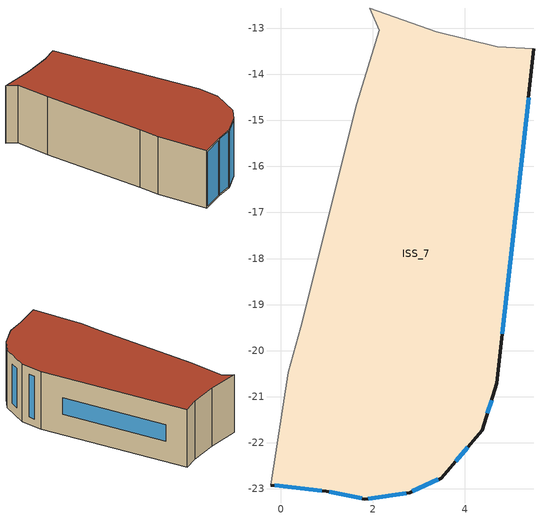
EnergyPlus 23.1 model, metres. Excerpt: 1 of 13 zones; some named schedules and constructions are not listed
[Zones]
ISS_7
 floor outside (90.1-2019 Nonresidential CZ 0 Exterior Floor (Mass)): -0.22,-22.92 0.16,-20.47 0.44,-19.49 1.65,-14.64 2.13,-13.04 1.93,-12.56 3.38,-13.07 4.71,-13.4 5.5,-13.44 4.7,-20.71 4.37,-21.73 3.48,-22.77 2.8,-23.09 1.83,-23.22 0.98,-23.06 z9
 wall outside (90.1-2019 Nonresidential CZ 0 Exterior Wall (Mass)): -0.22,-22.92 0.98,-23.06 1.83,-23.22 2.8,-23.09 3.48,-22.77 4.37,-21.73 4.7,-20.71 5.5,-13.44 z9:12
 wall to ISS_0 (Interior Partition (Mass)_FLIPPED): 5.5,-13.44 4.71,-13.4 3.38,-13.07 1.93,-12.56 2.13,-13.04 1.65,-14.64 0.44,-19.49 z9:12
 wall to ISS_11 (Interior Partition (Mass)): 0.44,-19.49 0.16,-20.47 -0.22,-22.92 z9:12
 window (90.1-2019 Nonresidential CZ 0 Glazing (Operable)): -0.13,-22.93 0.89,-23.05 z9.09:11.91; 1.05,-23.07 1.76,-23.21 z9.07:11.93; 1.9,-23.21 2.72,-23.1 z9.08:11.92; 2.85,-23.06 3.43,-22.8 z9.06:11.94; 3.8,-22.41 4.06,-22.1 z9.48:11.52; 4.49,-21.36 4.58,-21.08 z9.39:11.61; 4.81,-19.64 5.38,-14.51 z10.07:10.93
 roof outside (90.1-2019 Nonresidential CZ 0 Exterior Roof (Mass)): -0.22,-22.92 0.98,-23.06 1.83,-23.22 2.8,-23.09 3.48,-22.77 4.37,-21.73 4.7,-20.71 5.5,-13.44 4.71,-13.4 3.38,-13.07 1.93,-12.56 2.13,-13.04 1.65,-14.64 0.44,-19.49 0.16,-20.47 z12
[Schedule:Year]
NatVentAvail_ISS_9: Fraction, NatVentAvail_ISS_9_0, 1, 1, 1, 7, NatVentAvail_ISS_9_1, 1, 8, 1, 14, NatVentAvail_ISS_9_2, 1, 15, 1, 21, NatVentAvail_ISS_9_3, 1, 22, 1, 28, NatVentAvail_ISS_9_4, 1, 29, 2, 4, NatVentAvail_ISS_9_5, 2, 5, 2, 11, NatVentAvail_ISS_9_6, 2, 12, 2, 18, NatVentAvail_ISS_9_7, 2, 19, 2, 25, NatVentAvail_ISS_9_8, 2, 26, 3, 4, NatVentAvail_ISS_9_9, 3, 5, 3, 11, NatVentAvail_ISS_9_10, 3, 12, 3, 18, NatVentAvail_ISS_9_11, 3, 19, 3, 25, NatVentAvail_ISS_9_12, 3, 26, 4, 1, NatVentAvail_ISS_9_13, 4, 2, 4, 8, NatVentAvail_ISS_9_14, 4, 9, 4, 15, NatVentAvail_ISS_9_15, 4, 16, 4, 22, NatVentAvail_ISS_9_16, 4, 23, 4, 29, NatVentAvail_ISS_9_17, 4, 30, 5, 6, NatVentAvail_ISS_9_18, 5, 7, 5, 13, NatVentAvail_ISS_9_19, 5, 14, 5, 20, NatVentAvail_ISS_9_20, 5, 21, 5, 27, NatVentAvail_ISS_9_21, 5, 28, 6, 3, NatVentAvail_ISS_9_22, 6, 4, 6, 10, NatVentAvail_ISS_9_23, 6, 11, 6, 17, NatVentAvail_ISS_9_24, 6, 18, 6, 24, NatVentAvail_ISS_9_25, 6, 25, 7, 1, NatVentAvail_ISS_9_26, 7, 2, 7, 8, NatVentAvail_ISS_9_27, 7, 9, 7, 15, NatVentAvail_ISS_9_28, 7, 16, 7, 22, NatVentAvail_ISS_9_29, 7, 23, 7, 29, NatVentAvail_ISS_9_30, 7, 30, 8, 5, NatVentAvail_ISS_9_31, 8, 6, 8, 12, NatVentAvail_ISS_9_32, 8, 13, 8, 19, NatVentAvail_ISS_9_33, 8, 20, 8, 26, NatVentAvail_ISS_9_34, 8, 27, 9, 2, NatVentAvail_ISS_9_35, 9, 3, 9, 9, NatVentAvail_ISS_9_36, 9, 10, 9, 16, NatVentAvail_ISS_9_37, 9, 17, 9, 23, NatVentAvail_ISS_9_38, 9, 24, 9, 30, NatVentAvail_ISS_9_39, 10, 1, 10, 7, NatVentAvail_ISS_9_40, 10, 8, 10, 14, NatVentAvail_ISS_9_41, 10, 15, 10, 21, NatVentAvail_ISS_9_42, 10, 22, 10, 28, NatVentAvail_ISS_9_43, 10, 29, 11, 4, NatVentAvail_ISS_9_44, 11, 5, 11, 11, NatVentAvail_ISS_9_45, 11, 12, 11, 18, NatVentAvail_ISS_9_46, 11, 19, 11, 25, NatVentAvail_ISS_9_47, 11, 26, 12, 2, NatVentAvail_ISS_9_48, 12, 3, 12, 9, NatVentAvail_ISS_9_49, 12, 10, 12, 16, NatVentAvail_ISS_9_50, 12, 17, 12, 23, NatVentAvail_ISS_9_51, 12, 24, 12, 30, NatVentAvail_ISS_9_52, 12, 31, 12, 31
CoolAvail_ISS_10: Fraction, CoolAvail_ISS_10_0, 1, 1, 1, 7, CoolAvail_ISS_10_1, 1, 8, 1, 14, CoolAvail_ISS_10_2, 1, 15, 1, 21, CoolAvail_ISS_10_3, 1, 22, 1, 28, CoolAvail_ISS_10_4, 1, 29, 2, 4, CoolAvail_ISS_10_5, 2, 5, 2, 11, CoolAvail_ISS_10_6, 2, 12, 2, 18, CoolAvail_ISS_10_7, 2, 19, 2, 25, CoolAvail_ISS_10_8, 2, 26, 3, 4, CoolAvail_ISS_10_9, 3, 5, 3, 11, CoolAvail_ISS_10_10, 3, 12, 3, 18, CoolAvail_ISS_10_11, 3, 19, 3, 25, CoolAvail_ISS_10_12, 3, 26, 4, 1, CoolAvail_ISS_10_13, 4, 2, 4, 8, CoolAvail_ISS_10_14, 4, 9, 4, 15, CoolAvail_ISS_10_15, 4, 16, 4, 22, CoolAvail_ISS_10_16, 4, 23, 4, 29, CoolAvail_ISS_10_17, 4, 30, 5, 6, CoolAvail_ISS_10_18, 5, 7, 5, 13, CoolAvail_ISS_10_19, 5, 14, 5, 20, CoolAvail_ISS_10_20, 5, 21, 5, 27, CoolAvail_ISS_10_21, 5, 28, 6, 3, CoolAvail_ISS_10_22, 6, 4, 6, 10, CoolAvail_ISS_10_23, 6, 11, 6, 17, CoolAvail_ISS_10_24, 6, 18, 6, 24, CoolAvail_ISS_10_25, 6, 25, 7, 1, CoolAvail_ISS_10_26, 7, 2, 7, 8, CoolAvail_ISS_10_27, 7, 9, 7, 15, CoolAvail_ISS_10_28, 7, 16, 7, 22, CoolAvail_ISS_10_29, 7, 23, 7, 29, CoolAvail_ISS_10_30, 7, 30, 8, 5, CoolAvail_ISS_10_31, 8, 6, 8, 12, CoolAvail_ISS_10_32, 8, 13, 8, 19, CoolAvail_ISS_10_33, 8, 20, 8, 26, CoolAvail_ISS_10_34, 8, 27, 9, 2, CoolAvail_ISS_10_35, 9, 3, 9, 9, CoolAvail_ISS_10_36, 9, 10, 9, 16, CoolAvail_ISS_10_37, 9, 17, 9, 23, CoolAvail_ISS_10_38, 9, 24, 9, 30, CoolAvail_ISS_10_39, 10, 1, 10, 7, CoolAvail_ISS_10_40, 10, 8, 10, 14, CoolAvail_ISS_10_41, 10, 15, 10, 21, CoolAvail_ISS_10_42, 10, 22, 10, 28, CoolAvail_ISS_10_43, 10, 29, 11, 4, CoolAvail_ISS_10_44, 11, 5, 11, 11, CoolAvail_ISS_10_45, 11, 12, 11, 18, CoolAvail_ISS_10_46, 11, 19, 11, 25, CoolAvail_ISS_10_47, 11, 26, 12, 2, CoolAvail_ISS_10_48, 12, 3, 12, 9, CoolAvail_ISS_10_49, 12, 10, 12, 16, CoolAvail_ISS_10_50, 12, 17, 12, 23, CoolAvail_ISS_10_51, 12, 24, 12, 30, CoolAvail_ISS_10_52, 12, 31, 12, 31
NatVentAvail_ISS_10: Fraction, NatVentAvail_ISS_10_0, 1, 1, 1, 7, NatVentAvail_ISS_10_1, 1, 8, 1, 14, NatVentAvail_ISS_10_2, 1, 15, 1, 21, NatVentAvail_ISS_10_3, 1, 22, 1, 28, NatVentAvail_ISS_10_4, 1, 29, 2, 4, NatVentAvail_ISS_10_5, 2, 5, 2, 11, NatVentAvail_ISS_10_6, 2, 12, 2, 18, NatVentAvail_ISS_10_7, 2, 19, 2, 25, NatVentAvail_ISS_10_8, 2, 26, 3, 4, NatVentAvail_ISS_10_9, 3, 5, 3, 11, NatVentAvail_ISS_10_10, 3, 12, 3, 18, NatVentAvail_ISS_10_11, 3, 19, 3, 25, NatVentAvail_ISS_10_12, 3, 26, 4, 1, NatVentAvail_ISS_10_13, 4, 2, 4, 8, NatVentAvail_ISS_10_14, 4, 9, 4, 15, NatVentAvail_ISS_10_15, 4, 16, 4, 22, NatVentAvail_ISS_10_16, 4, 23, 4, 29, NatVentAvail_ISS_10_17, 4, 30, 5, 6, NatVentAvail_ISS_10_18, 5, 7, 5, 13, NatVentAvail_ISS_10_19, 5, 14, 5, 20, NatVentAvail_ISS_10_20, 5, 21, 5, 27, NatVentAvail_ISS_10_21, 5, 28, 6, 3, NatVentAvail_ISS_10_22, 6, 4, 6, 10, NatVentAvail_ISS_10_23, 6, 11, 6, 17, NatVentAvail_ISS_10_24, 6, 18, 6, 24, NatVentAvail_ISS_10_25, 6, 25, 7, 1, NatVentAvail_ISS_10_26, 7, 2, 7, 8, NatVentAvail_ISS_10_27, 7, 9, 7, 15, NatVentAvail_ISS_10_28, 7, 16, 7, 22, NatVentAvail_ISS_10_29, 7, 23, 7, 29, NatVentAvail_ISS_10_30, 7, 30, 8, 5, NatVentAvail_ISS_10_31, 8, 6, 8, 12, NatVentAvail_ISS_10_32, 8, 13, 8, 19, NatVentAvail_ISS_10_33, 8, 20, 8, 26, NatVentAvail_ISS_10_34, 8, 27, 9, 2, NatVentAvail_ISS_10_35, 9, 3, 9, 9, NatVentAvail_ISS_10_36, 9, 10, 9, 16, NatVentAvail_ISS_10_37, 9, 17, 9, 23, NatVentAvail_ISS_10_38, 9, 24, 9, 30, NatVentAvail_ISS_10_39, 10, 1, 10, 7, NatVentAvail_ISS_10_40, 10, 8, 10, 14, NatVentAvail_ISS_10_41, 10, 15, 10, 21, NatVentAvail_ISS_10_42, 10, 22, 10, 28, NatVentAvail_ISS_10_43, 10, 29, 11, 4, NatVentAvail_ISS_10_44, 11, 5, 11, 11, NatVentAvail_ISS_10_45, 11, 12, 11, 18, NatVentAvail_ISS_10_46, 11, 19, 11, 25, NatVentAvail_ISS_10_47, 11, 26, 12, 2, NatVentAvail_ISS_10_48, 12, 3, 12, 9, NatVentAvail_ISS_10_49, 12, 10, 12, 16, NatVentAvail_ISS_10_50, 12, 17, 12, 23, NatVentAvail_ISS_10_51, 12, 24, 12, 30, NatVentAvail_ISS_10_52, 12, 31, 12, 31
CoolAvail_ISS_11: Fraction, CoolAvail_ISS_11_0, 1, 1, 1, 7, CoolAvail_ISS_11_1, 1, 8, 1, 14, CoolAvail_ISS_11_2, 1, 15, 1, 21, CoolAvail_ISS_11_3, 1, 22, 1, 28, CoolAvail_ISS_11_4, 1, 29, 2, 4, CoolAvail_ISS_11_5, 2, 5, 2, 11, CoolAvail_ISS_11_6, 2, 12, 2, 18, CoolAvail_ISS_11_7, 2, 19, 2, 25, CoolAvail_ISS_11_8, 2, 26, 3, 4, CoolAvail_ISS_11_9, 3, 5, 3, 11, CoolAvail_ISS_11_10, 3, 12, 3, 18, CoolAvail_ISS_11_11, 3, 19, 3, 25, CoolAvail_ISS_11_12, 3, 26, 4, 1, CoolAvail_ISS_11_13, 4, 2, 4, 8, CoolAvail_ISS_11_14, 4, 9, 4, 15, CoolAvail_ISS_11_15, 4, 16, 4, 22, CoolAvail_ISS_11_16, 4, 23, 4, 29, CoolAvail_ISS_11_17, 4, 30, 5, 6, CoolAvail_ISS_11_18, 5, 7, 5, 13, CoolAvail_ISS_11_19, 5, 14, 5, 20, CoolAvail_ISS_11_20, 5, 21, 5, 27, CoolAvail_ISS_11_21, 5, 28, 6, 3, CoolAvail_ISS_11_22, 6, 4, 6, 10, CoolAvail_ISS_11_23, 6, 11, 6, 17, CoolAvail_ISS_11_24, 6, 18, 6, 24, CoolAvail_ISS_11_25, 6, 25, 7, 1, CoolAvail_ISS_11_26, 7, 2, 7, 8, CoolAvail_ISS_11_27, 7, 9, 7, 15, CoolAvail_ISS_11_28, 7, 16, 7, 22, CoolAvail_ISS_11_29, 7, 23, 7, 29, CoolAvail_ISS_11_30, 7, 30, 8, 5, CoolAvail_ISS_11_31, 8, 6, 8, 12, CoolAvail_ISS_11_32, 8, 13, 8, 19, CoolAvail_ISS_11_33, 8, 20, 8, 26, CoolAvail_ISS_11_34, 8, 27, 9, 2, CoolAvail_ISS_11_35, 9, 3, 9, 9, CoolAvail_ISS_11_36, 9, 10, 9, 16, CoolAvail_ISS_11_37, 9, 17, 9, 23, CoolAvail_ISS_11_38, 9, 24, 9, 30, CoolAvail_ISS_11_39, 10, 1, 10, 7, CoolAvail_ISS_11_40, 10, 8, 10, 14, CoolAvail_ISS_11_41, 10, 15, 10, 21, CoolAvail_ISS_11_42, 10, 22, 10, 28, CoolAvail_ISS_11_43, 10, 29, 11, 4, CoolAvail_ISS_11_44, 11, 5, 11, 11, CoolAvail_ISS_11_45, 11, 12, 11, 18, CoolAvail_ISS_11_46, 11, 19, 11, 25, CoolAvail_ISS_11_47, 11, 26, 12, 2, CoolAvail_ISS_11_48, 12, 3, 12, 9, CoolAvail_ISS_11_49, 12, 10, 12, 16, CoolAvail_ISS_11_50, 12, 17, 12, 23, CoolAvail_ISS_11_51, 12, 24, 12, 30, CoolAvail_ISS_11_52, 12, 31, 12, 31
NatVentAvail_ISS_11: Fraction, NatVentAvail_ISS_11_0, 1, 1, 1, 7, NatVentAvail_ISS_11_1, 1, 8, 1, 14, NatVentAvail_ISS_11_2, 1, 15, 1, 21, NatVentAvail_ISS_11_3, 1, 22, 1, 28, NatVentAvail_ISS_11_4, 1, 29, 2, 4, NatVentAvail_ISS_11_5, 2, 5, 2, 11, NatVentAvail_ISS_11_6, 2, 12, 2, 18, NatVentAvail_ISS_11_7, 2, 19, 2, 25, NatVentAvail_ISS_11_8, 2, 26, 3, 4, NatVentAvail_ISS_11_9, 3, 5, 3, 11, NatVentAvail_ISS_11_10, 3, 12, 3, 18, NatVentAvail_ISS_11_11, 3, 19, 3, 25, NatVentAvail_ISS_11_12, 3, 26, 4, 1, NatVentAvail_ISS_11_13, 4, 2, 4, 8, NatVentAvail_ISS_11_14, 4, 9, 4, 15, NatVentAvail_ISS_11_15, 4, 16, 4, 22, NatVentAvail_ISS_11_16, 4, 23, 4, 29, NatVentAvail_ISS_11_17, 4, 30, 5, 6, NatVentAvail_ISS_11_18, 5, 7, 5, 13, NatVentAvail_ISS_11_19, 5, 14, 5, 20, NatVentAvail_ISS_11_20, 5, 21, 5, 27, NatVentAvail_ISS_11_21, 5, 28, 6, 3, NatVentAvail_ISS_11_22, 6, 4, 6, 10, NatVentAvail_ISS_11_23, 6, 11, 6, 17, NatVentAvail_ISS_11_24, 6, 18, 6, 24, NatVentAvail_ISS_11_25, 6, 25, 7, 1, NatVentAvail_ISS_11_26, 7, 2, 7, 8, NatVentAvail_ISS_11_27, 7, 9, 7, 15, NatVentAvail_ISS_11_28, 7, 16, 7, 22, NatVentAvail_ISS_11_29, 7, 23, 7, 29, NatVentAvail_ISS_11_30, 7, 30, 8, 5, NatVentAvail_ISS_11_31, 8, 6, 8, 12, NatVentAvail_ISS_11_32, 8, 13, 8, 19, NatVentAvail_ISS_11_33, 8, 20, 8, 26, NatVentAvail_ISS_11_34, 8, 27, 9, 2, NatVentAvail_ISS_11_35, 9, 3, 9, 9, NatVentAvail_ISS_11_36, 9, 10, 9, 16, NatVentAvail_ISS_11_37, 9, 17, 9, 23, NatVentAvail_ISS_11_38, 9, 24, 9, 30, NatVentAvail_ISS_11_39, 10, 1, 10, 7, NatVentAvail_ISS_11_40, 10, 8, 10, 14, NatVentAvail_ISS_11_41, 10, 15, 10, 21, NatVentAvail_ISS_11_42, 10, 22, 10, 28, NatVentAvail_ISS_11_43, 10, 29, 11, 4, NatVentAvail_ISS_11_44, 11, 5, 11, 11, NatVentAvail_ISS_11_45, 11, 12, 11, 18, NatVentAvail_ISS_11_46, 11, 19, 11, 25, NatVentAvail_ISS_11_47, 11, 26, 12, 2, NatVentAvail_ISS_11_48, 12, 3, 12, 9, NatVentAvail_ISS_11_49, 12, 10, 12, 16, NatVentAvail_ISS_11_50, 12, 17, 12, 23, NatVentAvail_ISS_11_51, 12, 24, 12, 30, NatVentAvail_ISS_11_52, 12, 31, 12, 31
CoolAvail_ISS_12: Fraction, CoolAvail_ISS_12_0, 1, 1, 1, 7, CoolAvail_ISS_12_1, 1, 8, 1, 14, CoolAvail_ISS_12_2, 1, 15, 1, 21, CoolAvail_ISS_12_3, 1, 22, 1, 28, CoolAvail_ISS_12_4, 1, 29, 2, 4, CoolAvail_ISS_12_5, 2, 5, 2, 11, CoolAvail_ISS_12_6, 2, 12, 2, 18, CoolAvail_ISS_12_7, 2, 19, 2, 25, CoolAvail_ISS_12_8, 2, 26, 3, 4, CoolAvail_ISS_12_9, 3, 5, 3, 11, CoolAvail_ISS_12_10, 3, 12, 3, 18, CoolAvail_ISS_12_11, 3, 19, 3, 25, CoolAvail_ISS_12_12, 3, 26, 4, 1, CoolAvail_ISS_12_13, 4, 2, 4, 8, CoolAvail_ISS_12_14, 4, 9, 4, 15, CoolAvail_ISS_12_15, 4, 16, 4, 22, CoolAvail_ISS_12_16, 4, 23, 4, 29, CoolAvail_ISS_12_17, 4, 30, 5, 6, CoolAvail_ISS_12_18, 5, 7, 5, 13, CoolAvail_ISS_12_19, 5, 14, 5, 20, CoolAvail_ISS_12_20, 5, 21, 5, 27, CoolAvail_ISS_12_21, 5, 28, 6, 3, CoolAvail_ISS_12_22, 6, 4, 6, 10, CoolAvail_ISS_12_23, 6, 11, 6, 17, CoolAvail_ISS_12_24, 6, 18, 6, 24, CoolAvail_ISS_12_25, 6, 25, 7, 1, CoolAvail_ISS_12_26, 7, 2, 7, 8, CoolAvail_ISS_12_27, 7, 9, 7, 15, CoolAvail_ISS_12_28, 7, 16, 7, 22, CoolAvail_ISS_12_29, 7, 23, 7, 29, CoolAvail_ISS_12_30, 7, 30, 8, 5, CoolAvail_ISS_12_31, 8, 6, 8, 12, CoolAvail_ISS_12_32, 8, 13, 8, 19, CoolAvail_ISS_12_33, 8, 20, 8, 26, CoolAvail_ISS_12_34, 8, 27, 9, 2, CoolAvail_ISS_12_35, 9, 3, 9, 9, CoolAvail_ISS_12_36, 9, 10, 9, 16, CoolAvail_ISS_12_37, 9, 17, 9, 23, CoolAvail_ISS_12_38, 9, 24, 9, 30, CoolAvail_ISS_12_39, 10, 1, 10, 7, CoolAvail_ISS_12_40, 10, 8, 10, 14, CoolAvail_ISS_12_41, 10, 15, 10, 21, CoolAvail_ISS_12_42, 10, 22, 10, 28, CoolAvail_ISS_12_43, 10, 29, 11, 4, CoolAvail_ISS_12_44, 11, 5, 11, 11, CoolAvail_ISS_12_45, 11, 12, 11, 18, CoolAvail_ISS_12_46, 11, 19, 11, 25, CoolAvail_ISS_12_47, 11, 26, 12, 2, CoolAvail_ISS_12_48, 12, 3, 12, 9, CoolAvail_ISS_12_49, 12, 10, 12, 16, CoolAvail_ISS_12_50, 12, 17, 12, 23, CoolAvail_ISS_12_51, 12, 24, 12, 30, CoolAvail_ISS_12_52, 12, 31, 12, 31
[Schedule:Week:Daily]
lightsOffice_0: 827d8c67-cae4-4eb4-a0be-ff347a9871f8, ca765614-ed15-4034-bb97-f6b3312ec803, ca765614-ed15-4034-bb97-f6b3312ec803, ca765614-ed15-4034-bb97-f6b3312ec803, ca765614-ed15-4034-bb97-f6b3312ec803, ca765614-ed15-4034-bb97-f6b3312ec803, 827d8c67-cae4-4eb4-a0be-ff347a9871f8, 827d8c67-cae4-4eb4-a0be-ff347a9871f8, 827d8c67-cae4-4eb4-a0be-ff347a9871f8, 827d8c67-cae4-4eb4-a0be-ff347a9871f8, 827d8c67-cae4-4eb4-a0be-ff347a9871f8, 827d8c67-cae4-4eb4-a0be-ff347a9871f8
equipOffice_0: 629239cb-4b20-4f3e-a005-5d9f6d54443d, 7a084861-4134-4a9c-aa11-f5520eb3fdb8, 7a084861-4134-4a9c-aa11-f5520eb3fdb8, 7a084861-4134-4a9c-aa11-f5520eb3fdb8, 7a084861-4134-4a9c-aa11-f5520eb3fdb8, 7a084861-4134-4a9c-aa11-f5520eb3fdb8, 629239cb-4b20-4f3e-a005-5d9f6d54443d, 629239cb-4b20-4f3e-a005-5d9f6d54443d, 629239cb-4b20-4f3e-a005-5d9f6d54443d, 629239cb-4b20-4f3e-a005-5d9f6d54443d, 629239cb-4b20-4f3e-a005-5d9f6d54443d, 629239cb-4b20-4f3e-a005-5d9f6d54443d
CoolAvail_ISS_0_0: a417bc9b-de5d-478e-ac5a-152c6a4f7a89, 836c73d3-2576-4144-97e6-c70854d764d6, f21eb7b5-cb40-4ed3-bbb3-f16760163231, 53be7783-fd64-423c-a27b-175849620a87, 22bc9668-a33e-41c7-ae03-98d5d5175df1, 2412ec26-a0f2-4143-834a-9f1852bb9a24, c20c6325-035d-4fcf-ab28-c6ec7fc70f12, a417bc9b-de5d-478e-ac5a-152c6a4f7a89, a417bc9b-de5d-478e-ac5a-152c6a4f7a89, a417bc9b-de5d-478e-ac5a-152c6a4f7a89, a417bc9b-de5d-478e-ac5a-152c6a4f7a89, a417bc9b-de5d-478e-ac5a-152c6a4f7a89
CoolAvail_ISS_0_1: 600e6f81-509e-41a3-bf2a-7f4d4cd3f12d, 9c59bec2-965e-4264-86f9-2795118ffd9a, 27e7b16b-72d9-431f-b453-2e2977553cfc, 50203e56-6c21-4e68-9ed3-ec361ae7fbf5, 3c5e5518-20ab-4da8-b48c-757ccb7e7b16, 3e445df1-7824-4703-812c-c04ceaa15678, 9ed38821-d607-4615-af28-74997d602d41, 600e6f81-509e-41a3-bf2a-7f4d4cd3f12d, 600e6f81-509e-41a3-bf2a-7f4d4cd3f12d, 600e6f81-509e-41a3-bf2a-7f4d4cd3f12d, 600e6f81-509e-41a3-bf2a-7f4d4cd3f12d, 600e6f81-509e-41a3-bf2a-7f4d4cd3f12d
CoolAvail_ISS_0_2: fefa7470-6499-4d9c-b07b-9c7f88e447d1, a7dcafae-2906-446c-9b26-0086116a9b99, 3c5e5518-20ab-4da8-b48c-757ccb7e7b16, 54ed71e1-a682-4fa7-a082-a69a991a5405, 836c73d3-2576-4144-97e6-c70854d764d6, 880b13ef-80d1-48a6-8c94-5c4a55c71318, fa33bd47-d0f2-41b1-b05b-c4f59bf5be52, fefa7470-6499-4d9c-b07b-9c7f88e447d1, fefa7470-6499-4d9c-b07b-9c7f88e447d1, fefa7470-6499-4d9c-b07b-9c7f88e447d1, fefa7470-6499-4d9c-b07b-9c7f88e447d1, fefa7470-6499-4d9c-b07b-9c7f88e447d1
CoolAvail_ISS_0_3: a964d107-99e5-4c3f-80a4-b375b6296ccf, 2bf5643d-2712-495e-b11b-f71902a6beb9, 5cc6bdb1-05a1-42f5-8221-9d794d79924b, 2a3339b3-e2e2-45cf-b4ec-3f7e3fbc4b55, 3115536e-5706-4f12-9700-b6739fd72d3d, a417bc9b-de5d-478e-ac5a-152c6a4f7a89, fb0c9244-f965-4aaa-a2ea-ef8543a84256, a964d107-99e5-4c3f-80a4-b375b6296ccf, a964d107-99e5-4c3f-80a4-b375b6296ccf, a964d107-99e5-4c3f-80a4-b375b6296ccf, a964d107-99e5-4c3f-80a4-b375b6296ccf, a964d107-99e5-4c3f-80a4-b375b6296ccf
CoolAvail_ISS_0_4: 6da0d640-41d6-4d81-b6cd-84a96e27eb92, dc335e7b-e40b-45d7-a3b8-b3f38785f657, 0a8c2671-be92-4c7e-aefa-c823da672600, 25096b80-bc5d-4046-ae34-9a421a7ba3f3, 17924a3c-c327-41d2-8c3e-03fad28696f8, 5b6cb459-1bee-44b7-8ed4-1532ec9fd585, dc335e7b-e40b-45d7-a3b8-b3f38785f657, 6da0d640-41d6-4d81-b6cd-84a96e27eb92, 6da0d640-41d6-4d81-b6cd-84a96e27eb92, 6da0d640-41d6-4d81-b6cd-84a96e27eb92, 6da0d640-41d6-4d81-b6cd-84a96e27eb92, 6da0d640-41d6-4d81-b6cd-84a96e27eb92
CoolAvail_ISS_0_5: 1b2b79ad-1cd5-4e6e-8a93-2c334258d025, 7fac5dca-6247-45cd-8dfd-59ff1113f6d2, 0d3f302e-39b3-46db-91ad-ebb567b88478, 2ed8bb58-8f91-4013-ab6e-6fc83ace663d, 6d769ada-60ce-4cc0-b9dc-2cb87715f69f, 34333be0-0b36-417a-bdaa-6125df437898, 1771ffd5-caa0-4928-820c-20e77cdef4f0, 1b2b79ad-1cd5-4e6e-8a93-2c334258d025, 1b2b79ad-1cd5-4e6e-8a93-2c334258d025, 1b2b79ad-1cd5-4e6e-8a93-2c334258d025, 1b2b79ad-1cd5-4e6e-8a93-2c334258d025, 1b2b79ad-1cd5-4e6e-8a93-2c334258d025
CoolAvail_ISS_0_6: 5786a1c6-38cc-438a-a068-25cba8108d9f, 99714c36-b1d6-4269-a341-3a8989bea4df, b6e89017-2100-4019-9f46-5af95941ae45, ad3a6a62-cc7b-4c7e-a7e5-a267f50f4db2, 9b5191b9-2555-434d-b0ed-037681804869, 77e88983-67f6-4b44-98dd-3054537edaa1, dbd4606c-3431-4140-add9-9da3cfab12af, 5786a1c6-38cc-438a-a068-25cba8108d9f, 5786a1c6-38cc-438a-a068-25cba8108d9f, 5786a1c6-38cc-438a-a068-25cba8108d9f, 5786a1c6-38cc-438a-a068-25cba8108d9f, 5786a1c6-38cc-438a-a068-25cba8108d9f
CoolAvail_ISS_0_7: c21ce18f-258a-42b2-8b25-b9ab2e27f413, b43b7172-e3fb-4373-bdc9-8f749b47d15a, bf85736a-8573-442e-bd85-ff585c752e59, 517003f4-7d9d-40fb-96d9-487fb39c5bf8, d911e7df-975a-4f11-9ff0-e05dcd8c4814, ecacc597-b4bd-4c38-8eed-319bf132f5de, d5c7f0f5-559e-4bac-bf6a-45cfbae4ef2a, c21ce18f-258a-42b2-8b25-b9ab2e27f413, c21ce18f-258a-42b2-8b25-b9ab2e27f413, c21ce18f-258a-42b2-8b25-b9ab2e27f413, c21ce18f-258a-42b2-8b25-b9ab2e27f413, c21ce18f-258a-42b2-8b25-b9ab2e27f413
CoolAvail_ISS_0_8: c855a87a-381b-46c5-9509-19cdc15a7f16, 301e79a2-4036-4552-9288-b8d9b4fa0011, 93b745e8-7b9f-4e30-bf71-441b1fdfacd8, e88b8bb8-62ab-4327-a7bc-c4fc003f64de, bbe2ed1d-55af-43bf-9d37-65de6e4a3dd3, 0d434c85-d0d1-4a07-af58-6785c255dbec, 12531b47-a778-409a-afc3-5f5a1a383e38, c855a87a-381b-46c5-9509-19cdc15a7f16, c855a87a-381b-46c5-9509-19cdc15a7f16, c855a87a-381b-46c5-9509-19cdc15a7f16, c855a87a-381b-46c5-9509-19cdc15a7f16, c855a87a-381b-46c5-9509-19cdc15a7f16
CoolAvail_ISS_0_9: 0e76d949-a282-46ec-b801-109060926de2, b4f32424-d3d6-4af7-a79c-c04e2e11757a, 12531b47-a778-409a-afc3-5f5a1a383e38, e719e640-7e00-489b-8edd-bfe7804a2d2a, b5618662-c7cc-49cd-b34e-3453c7b254f5, 1922962d-f5d9-4df7-88ca-7a33a5eb062f, dd18dc81-d582-4864-a0d4-3ada93574e7f, 0e76d949-a282-46ec-b801-109060926de2, 0e76d949-a282-46ec-b801-109060926de2, 0e76d949-a282-46ec-b801-109060926de2, 0e76d949-a282-46ec-b801-109060926de2, 0e76d949-a282-46ec-b801-109060926de2
CoolAvail_ISS_0_10: f2bd7b92-6a91-4a89-8048-be345e62b38b, 12531b47-a778-409a-afc3-5f5a1a383e38, cb1b75e0-4137-4ada-927f-2a61dd554a3e, 09a565fc-3c68-4068-ac26-319aca6ba4b6, 816801dc-b40d-4246-9c25-0442f06b9d2d, 4eb1512c-ff09-472e-9494-275f9ae03200, 5d9c1a4a-b97f-4733-94bd-e5325f87bb21, f2bd7b92-6a91-4a89-8048-be345e62b38b, f2bd7b92-6a91-4a89-8048-be345e62b38b, f2bd7b92-6a91-4a89-8048-be345e62b38b, f2bd7b92-6a91-4a89-8048-be345e62b38b, f2bd7b92-6a91-4a89-8048-be345e62b38b
CoolAvail_ISS_0_11: 12531b47-a778-409a-afc3-5f5a1a383e38, 2626e346-23d2-4094-83a7-631a79799c78, 0bedf773-e20a-4acd-be5e-dfccc22e870d, 24e94fec-3535-439c-998b-a71de5d75a6d, d685fd45-53cd-4718-a5ea-5b6e2e856276, 3d46383b-c6ac-4ba4-9cc0-c0f1da04c7fa, 770208d9-5b4d-4cf1-9200-3452b372fe61, 12531b47-a778-409a-afc3-5f5a1a383e38, 12531b47-a778-409a-afc3-5f5a1a383e38, 12531b47-a778-409a-afc3-5f5a1a383e38, 12531b47-a778-409a-afc3-5f5a1a383e38, 12531b47-a778-409a-afc3-5f5a1a383e38
CoolAvail_ISS_0_12: 2a49bd9e-9915-47a3-954b-a32c9e47500b, 9e08d60f-c9da-484f-bf9e-7837ddd3a511, 85e938f2-61f0-4092-8ec3-83b8dffe3a66, 8ebf287d-460c-41da-8c03-126490aeafa5, 22e4fa96-4470-425b-901e-3615cbdfe0e1, 40eb410b-8b97-46fa-b254-2115dea6cfaa, 4159b8c2-2a64-4123-9940-32357fc1731d, 2a49bd9e-9915-47a3-954b-a32c9e47500b, 2a49bd9e-9915-47a3-954b-a32c9e47500b, 2a49bd9e-9915-47a3-954b-a32c9e47500b, 2a49bd9e-9915-47a3-954b-a32c9e47500b, 2a49bd9e-9915-47a3-954b-a32c9e47500b
CoolAvail_ISS_0_13: 384848ea-7a93-4560-b8ee-ec5266d10625, 614eb25d-e5b8-4107-b54b-5d4158fd9056, 59b33663-589d-48c1-a5c1-6e20830883ec, 6ba29500-ac7b-4d70-ac47-6c007b368cfb, 132cd3ec-a83f-49cf-8648-a09370be4941, f1fc106d-a514-46ef-bff2-05a4dc8aca2f, bdc6b1a4-79d0-4c65-b25e-944cb2d2051c, 384848ea-7a93-4560-b8ee-ec5266d10625, 384848ea-7a93-4560-b8ee-ec5266d10625, 384848ea-7a93-4560-b8ee-ec5266d10625, 384848ea-7a93-4560-b8ee-ec5266d10625, 384848ea-7a93-4560-b8ee-ec5266d10625
CoolAvail_ISS_0_14: da2abcf1-a83d-4caf-99ac-7c2a62dbec30, 70f22cb4-fad8-4aff-b708-de0332d0e58b, b07bd2ae-9cba-45b5-94c7-ce2a78ca4f52, ad638a53-e99d-4644-a045-98fca4859651, fa417855-4ce0-4d2e-8270-c4067d276175, e9d39820-b5ab-4219-8fdb-1f6ea82e7d9a, e7a75f08-2c2f-4d5a-9285-086150afe440, da2abcf1-a83d-4caf-99ac-7c2a62dbec30, da2abcf1-a83d-4caf-99ac-7c2a62dbec30, da2abcf1-a83d-4caf-99ac-7c2a62dbec30, da2abcf1-a83d-4caf-99ac-7c2a62dbec30, da2abcf1-a83d-4caf-99ac-7c2a62dbec30
CoolAvail_ISS_0_15: bf8d8d08-b5da-4eab-ab81-c7e2bc4feb84, 46694bac-1659-4936-ac25-1dc587c6151e, a7b93b7c-bb0d-4569-8ab5-263289a88eca, a6f73b0e-533f-4f09-9ae1-883daf27fab8, 7b0ea395-4744-4def-9f57-029d3dd74e19, 08c1e39c-960a-433e-9073-45c2b326f8cf, 9e58fef7-265b-4234-b35d-6513099853ff, bf8d8d08-b5da-4eab-ab81-c7e2bc4feb84, bf8d8d08-b5da-4eab-ab81-c7e2bc4feb84, bf8d8d08-b5da-4eab-ab81-c7e2bc4feb84, bf8d8d08-b5da-4eab-ab81-c7e2bc4feb84, bf8d8d08-b5da-4eab-ab81-c7e2bc4feb84
CoolAvail_ISS_0_16: 3b99b908-b67b-4082-9c57-f14cd4e20175, dcbf5a53-533c-48f1-bc7a-10c307c2ce74, 621fc430-6fa7-41aa-8575-27ae71a9f12b, 200463b3-062d-4a1d-bf36-fed1ff2f7d55, 7b2f8ec2-5717-4fe3-bdd1-4fc2317bb685, e6926a56-27a5-4f4a-8ddb-61bd12851976, b85d8ef4-832d-42d6-8bbc-591c5725e4ae, 3b99b908-b67b-4082-9c57-f14cd4e20175, 3b99b908-b67b-4082-9c57-f14cd4e20175, 3b99b908-b67b-4082-9c57-f14cd4e20175, 3b99b908-b67b-4082-9c57-f14cd4e20175, 3b99b908-b67b-4082-9c57-f14cd4e20175
CoolAvail_ISS_0_17: faf318e1-52bb-44b2-9559-41b3001244a9, c66cfd29-5af9-4e6c-a3ee-f7fb6640c622, fb7c023f-ec03-413f-b07d-d92b9ac5b466, 46f68e28-e864-40da-a2bf-d5357412eaba, 4700d6ba-9606-44f7-8714-5d4f0055c1bd, 7d5eb8ac-639b-46e3-bfbf-afe987bda89d, bb15e84b-718d-49d9-a2ed-4de5b00f072d, faf318e1-52bb-44b2-9559-41b3001244a9, faf318e1-52bb-44b2-9559-41b3001244a9, faf318e1-52bb-44b2-9559-41b3001244a9, faf318e1-52bb-44b2-9559-41b3001244a9, faf318e1-52bb-44b2-9559-41b3001244a9
CoolAvail_ISS_0_18: c71ad370-f608-45ec-94ff-412ab9c8d591, dc39d774-00dd-4167-add5-508ae4c5a254, aaaaf936-ef6c-4fa6-9fe8-a1a3edeff047, c71ad370-f608-45ec-94ff-412ab9c8d591, 85667b0f-253c-4fc0-b1a3-b59c0e00e3e3, f12a5308-02be-4f39-b291-fa425260f8d2, 39a611e9-6e07-44f2-bfbf-68aadf2830ba, c71ad370-f608-45ec-94ff-412ab9c8d591, c71ad370-f608-45ec-94ff-412ab9c8d591, c71ad370-f608-45ec-94ff-412ab9c8d591, c71ad370-f608-45ec-94ff-412ab9c8d591, c71ad370-f608-45ec-94ff-412ab9c8d591
CoolAvail_ISS_0_19: cf4da5fc-813a-42c6-a8cf-2b9b26fcd408, 5b5307dd-8704-4429-9e64-81538c3ab81d, 72f27e0f-b599-4d81-9918-0a94f5cc3f49, 47d734c6-dcec-4011-bd95-46f6d7a86160, 9cf70d63-5f0f-41fb-a418-96e44ca164e6, 6548734e-50a1-4eab-b1a1-846b9a044538, 5218c88c-08ca-4979-97bd-068abec87058, cf4da5fc-813a-42c6-a8cf-2b9b26fcd408, cf4da5fc-813a-42c6-a8cf-2b9b26fcd408, cf4da5fc-813a-42c6-a8cf-2b9b26fcd408, cf4da5fc-813a-42c6-a8cf-2b9b26fcd408, cf4da5fc-813a-42c6-a8cf-2b9b26fcd408
CoolAvail_ISS_0_20: 4a28bebf-378b-4e0c-98c7-5912cbc0f532, 3acbb844-98a0-44dd-9f8c-a763c2830a79, cf4da5fc-813a-42c6-a8cf-2b9b26fcd408, 88bcd4fe-2e18-43e4-966d-ed453cccf67b, 3cb64b28-6660-477c-87e6-b5ec23b45f9e, fff63c10-cad4-4c0c-a8a8-9c0b9824a16e, 31665143-5f46-4cf0-bce6-529c360b87a2, 4a28bebf-378b-4e0c-98c7-5912cbc0f532, 4a28bebf-378b-4e0c-98c7-5912cbc0f532, 4a28bebf-378b-4e0c-98c7-5912cbc0f532, 4a28bebf-378b-4e0c-98c7-5912cbc0f532, 4a28bebf-378b-4e0c-98c7-5912cbc0f532
CoolAvail_ISS_0_21: 10ea3e9c-c8e4-4c9f-9a24-6f8235490943, 7fac5dca-6247-45cd-8dfd-59ff1113f6d2, fdb1ab0e-c8ed-4873-981d-3b4b36397622, fa0bea73-c2e6-45e3-96d8-af98ac851d88, 41617b40-5751-42f6-8f46-a5aadaf03c91, b0a7b671-b70a-4647-ab0c-9003cefbd400, 939bb1c0-6e51-47b4-9cfe-0db9ee19da19, 10ea3e9c-c8e4-4c9f-9a24-6f8235490943, 10ea3e9c-c8e4-4c9f-9a24-6f8235490943, 10ea3e9c-c8e4-4c9f-9a24-6f8235490943, 10ea3e9c-c8e4-4c9f-9a24-6f8235490943, 10ea3e9c-c8e4-4c9f-9a24-6f8235490943
CoolAvail_ISS_0_22: 820141ac-03eb-4e58-a5b8-6f2c45d92f95, ca7a26c0-72df-4689-81e8-63cdea68c050, d67e7feb-ccfe-464f-92c3-b16381141cd6, cebbc58f-77ce-4730-93be-abe6f592f073, bd45c754-21c7-4c35-83bf-dd566571be01, 3880684c-4c2a-4487-a7e7-7d189b46f996, 6e76de09-a941-4bd2-b96f-27ccec68bb94, 820141ac-03eb-4e58-a5b8-6f2c45d92f95, 820141ac-03eb-4e58-a5b8-6f2c45d92f95, 820141ac-03eb-4e58-a5b8-6f2c45d92f95, 820141ac-03eb-4e58-a5b8-6f2c45d92f95, 820141ac-03eb-4e58-a5b8-6f2c45d92f95
CoolAvail_ISS_0_23: d70b2462-30a3-417d-9b55-76244d579941, 15f13d3f-b812-470b-b1af-9bdc06affd63, 5b780c38-c860-4b71-bae9-05cf259ed1fe, e1876e78-e687-400e-be40-ea94c5217d87, 8fdf88a8-82d9-410f-843e-46d4e1988e20, 597babd5-8b72-400e-8490-dbf98d6e2a09, 6da934b6-2253-4638-820a-9997a3fc5da8, d70b2462-30a3-417d-9b55-76244d579941, d70b2462-30a3-417d-9b55-76244d579941, d70b2462-30a3-417d-9b55-76244d579941, d70b2462-30a3-417d-9b55-76244d579941, d70b2462-30a3-417d-9b55-76244d579941
CoolAvail_ISS_0_24: 475d144a-8d13-4d58-a2da-3ab2e93dc7e7, 789598b5-f611-412a-b310-098c0f691a5d, 755330d8-1b22-4534-a02a-c53480b3a4e5, f78329c8-9ffc-489f-a2f5-fb6cb1761558, b2c2869d-ed13-4fac-99c7-aaf49e3b7844, 090aaad5-a128-486d-b200-6d922c48acf5, 44e7aa45-dbd7-4abf-8184-9797e4b36311, 475d144a-8d13-4d58-a2da-3ab2e93dc7e7, 475d144a-8d13-4d58-a2da-3ab2e93dc7e7, 475d144a-8d13-4d58-a2da-3ab2e93dc7e7, 475d144a-8d13-4d58-a2da-3ab2e93dc7e7, 475d144a-8d13-4d58-a2da-3ab2e93dc7e7
CoolAvail_ISS_0_25: 2b311644-3143-4e4f-ad19-09aa724a8dff, fe849b11-955d-4684-bbd0-a1e9b4aa19b6, 2e6fd446-64fd-454b-83e0-e820f9a5f52d, 9d987cba-2a7a-496d-b90f-662575cd5dd9, 59074af8-0a25-4315-856b-2edfad9a8916, 3a1e6eef-4dd5-40d8-a92a-1dea604d18d4, 01b983bd-2d17-4f0a-968b-3c204645bb15, 2b311644-3143-4e4f-ad19-09aa724a8dff, 2b311644-3143-4e4f-ad19-09aa724a8dff, 2b311644-3143-4e4f-ad19-09aa724a8dff, 2b311644-3143-4e4f-ad19-09aa724a8dff, 2b311644-3143-4e4f-ad19-09aa724a8dff
CoolAvail_ISS_0_26: 545cab68-ce3c-483e-81aa-25f490a46d86, e9d7cb86-8601-40d2-95b1-3c92e2f1f32f, e268dd3c-0642-40bb-803e-666368799ee4, ae668b5a-15f4-4d0c-9872-3a52cf0d1db1, c3fa998d-de58-419b-80c0-a574417382d2, 7d81ac5d-b26f-415c-8e6a-4ece4cfa260c, a498241e-d729-40bc-991e-5e8d708b7bc9, 545cab68-ce3c-483e-81aa-25f490a46d86, 545cab68-ce3c-483e-81aa-25f490a46d86, 545cab68-ce3c-483e-81aa-25f490a46d86, 545cab68-ce3c-483e-81aa-25f490a46d86, 545cab68-ce3c-483e-81aa-25f490a46d86
CoolAvail_ISS_0_27: e013dee8-fee1-44bd-93ae-b3065944c017, d6b96865-a13e-4037-9788-64715abd1b9b, 8b5f9b8a-5b1f-4d82-ae2a-c83ae0d0c6d3, fe860b76-c3cd-4067-b260-22ef71d79255, 1038f0ee-0592-4279-8759-f8a5b7ff0be9, 38166ebe-7deb-496d-aee1-63fe53fd5d6f, f328ec1c-159e-4b23-a9ba-813a56d7d32e, e013dee8-fee1-44bd-93ae-b3065944c017, e013dee8-fee1-44bd-93ae-b3065944c017, e013dee8-fee1-44bd-93ae-b3065944c017, e013dee8-fee1-44bd-93ae-b3065944c017, e013dee8-fee1-44bd-93ae-b3065944c017
CoolAvail_ISS_0_28: e95ca637-2c29-443c-aac9-ba59b1dee0f8, b6064c5e-1f52-49ba-bab2-bca20717d0fd, 868b4ff2-61c0-4b7b-9a5f-ca60dd09d27a, 08289204-ecfb-4d65-829f-a1414e8ace1a, 46f68e28-e864-40da-a2bf-d5357412eaba, f83a6363-48d5-4fba-9f21-57b9a9ad5f78, 10ea3e9c-c8e4-4c9f-9a24-6f8235490943, e95ca637-2c29-443c-aac9-ba59b1dee0f8, e95ca637-2c29-443c-aac9-ba59b1dee0f8, e95ca637-2c29-443c-aac9-ba59b1dee0f8, e95ca637-2c29-443c-aac9-ba59b1dee0f8, e95ca637-2c29-443c-aac9-ba59b1dee0f8
CoolAvail_ISS_0_29: 571d3694-669f-439a-bcb0-6cf6216108a2, 1a79cb03-f92c-4589-8d75-bc6275836837, 8661a43f-711f-4b17-8503-5213d123ea7a, a0229f07-dc1c-4560-a905-13b11cc59c09, 46f68e28-e864-40da-a2bf-d5357412eaba, 46f68e28-e864-40da-a2bf-d5357412eaba, a568f926-99aa-414a-a7ea-b3768ceeb753, 571d3694-669f-439a-bcb0-6cf6216108a2, 571d3694-669f-439a-bcb0-6cf6216108a2, 571d3694-669f-439a-bcb0-6cf6216108a2, 571d3694-669f-439a-bcb0-6cf6216108a2, 571d3694-669f-439a-bcb0-6cf6216108a2
CoolAvail_ISS_0_30: 45061b19-febd-4526-9570-1f21a7086f0c, 12531b47-a778-409a-afc3-5f5a1a383e38, 59666eb1-6c28-46bb-940b-6ca59630d910, cd744dcf-dce2-4d4b-a7f8-daa602f3d211, 0ca7b911-3826-4d48-a57a-7394f15a51f2, f6108009-b0aa-49ae-94be-0677e594ceb6, 820c4c58-c42d-41e9-b215-4e7bf05f5197, 45061b19-febd-4526-9570-1f21a7086f0c, 45061b19-febd-4526-9570-1f21a7086f0c, 45061b19-febd-4526-9570-1f21a7086f0c, 45061b19-febd-4526-9570-1f21a7086f0c, 45061b19-febd-4526-9570-1f21a7086f0c
CoolAvail_ISS_0_31: 9cc47e2c-ee00-4099-96b8-4162a42716a7, 88bcd4fe-2e18-43e4-966d-ed453cccf67b, 8661a43f-711f-4b17-8503-5213d123ea7a, 10df2edd-0f84-4e5f-b701-53d8b9d13dc2, 2a0d46ec-18cd-4a02-8e4a-311bff42c3ea, cb1b3717-686f-4d32-bbe1-ea75913f93bd, fc997b3a-f9f1-40cb-b1c0-d35cee9c5c25, 9cc47e2c-ee00-4099-96b8-4162a42716a7, 9cc47e2c-ee00-4099-96b8-4162a42716a7, 9cc47e2c-ee00-4099-96b8-4162a42716a7, 9cc47e2c-ee00-4099-96b8-4162a42716a7, 9cc47e2c-ee00-4099-96b8-4162a42716a7
CoolAvail_ISS_0_32: fa8c74fe-c95d-4660-b85a-88cf6b44ead0, 185236a1-42cc-4378-8d2a-f0c687be8152, 646e6a7b-e232-4f54-a341-6ea0961270c4, 5ef0380c-8530-4672-89b2-d0053777c4b0, 184a39fc-adbe-4550-bd70-535d58a703fa, 72b43716-8d98-4033-a577-9813a5c5ed84, a2b35108-d538-4e8f-9979-27f03970389e, fa8c74fe-c95d-4660-b85a-88cf6b44ead0, fa8c74fe-c95d-4660-b85a-88cf6b44ead0, fa8c74fe-c95d-4660-b85a-88cf6b44ead0, fa8c74fe-c95d-4660-b85a-88cf6b44ead0, fa8c74fe-c95d-4660-b85a-88cf6b44ead0
CoolAvail_ISS_0_33: 5494cabf-0719-4997-ac73-9b5e24d4f528, 6db75396-19b1-46b9-8235-e91e69c05566, 872ae464-bc5c-41e4-ab98-84459ce587c9, 91d1037a-2dc5-4426-b058-420dc496d604, b169fd0d-a363-4637-a59b-2c954cb74e7c, fdb1ab0e-c8ed-4873-981d-3b4b36397622, 7196ffaf-b576-46e3-aa76-b70bf992a3f0, 5494cabf-0719-4997-ac73-9b5e24d4f528, 5494cabf-0719-4997-ac73-9b5e24d4f528, 5494cabf-0719-4997-ac73-9b5e24d4f528, 5494cabf-0719-4997-ac73-9b5e24d4f528, 5494cabf-0719-4997-ac73-9b5e24d4f528
CoolAvail_ISS_0_34: ea04392c-e9c8-4168-be16-abac06a691cf, 99dec3e1-bac3-4d96-8738-6f196348ee5c, f8c5082e-a237-4130-a017-d6e29cf6c566, 0bacbfc9-5ecd-42bf-937d-7f05193bacb1, 9338b558-b06d-40e3-98d1-683436e893bc, cbcac942-5ac6-497f-90c1-b73735c17716, ce094aa2-080d-43a6-8362-0479873b68df, ea04392c-e9c8-4168-be16-abac06a691cf, ea04392c-e9c8-4168-be16-abac06a691cf, ea04392c-e9c8-4168-be16-abac06a691cf, ea04392c-e9c8-4168-be16-abac06a691cf, ea04392c-e9c8-4168-be16-abac06a691cf
CoolAvail_ISS_0_35: d8a31d8f-75b0-446f-8f73-4dab2d5eed0f, 3d3f794c-1ec6-4740-9d07-d3bc5787070e, 600e6f81-509e-41a3-bf2a-7f4d4cd3f12d, fb8483dc-7f45-461b-b657-57cfb4a0f116, dbd4606c-3431-4140-add9-9da3cfab12af, 47ade2ef-f521-4468-a89a-ca1d94eb3f8d, 865ad902-8718-419c-ba38-6eb7f9723016, d8a31d8f-75b0-446f-8f73-4dab2d5eed0f, d8a31d8f-75b0-446f-8f73-4dab2d5eed0f, d8a31d8f-75b0-446f-8f73-4dab2d5eed0f, d8a31d8f-75b0-446f-8f73-4dab2d5eed0f, d8a31d8f-75b0-446f-8f73-4dab2d5eed0f
CoolAvail_ISS_0_36: 5bfff525-f3c7-4879-bdef-dd42af90710c, 4a28bebf-378b-4e0c-98c7-5912cbc0f532, b922b942-fdab-4a96-9b47-d4432acc14f1, 28b5e9c5-ec92-4bc0-880e-c13979e5b68a, 9e27aeda-e383-459f-8111-847aee1a07f8, 5b833201-b28d-4821-8bcc-1962c3eedb27, 2e6fd446-64fd-454b-83e0-e820f9a5f52d, 5bfff525-f3c7-4879-bdef-dd42af90710c, 5bfff525-f3c7-4879-bdef-dd42af90710c, 5bfff525-f3c7-4879-bdef-dd42af90710c, 5bfff525-f3c7-4879-bdef-dd42af90710c, 5bfff525-f3c7-4879-bdef-dd42af90710c
CoolAvail_ISS_0_37: 46f68e28-e864-40da-a2bf-d5357412eaba, 3a127710-7443-45f8-9489-889a76faaeff, eb2fa523-9aea-4a86-822f-7402be31336a, 85ee5b97-4fa1-480e-a81b-23baca38898e, c1d74090-dc97-4b67-bd84-a8115544f061, 836c73d3-2576-4144-97e6-c70854d764d6, 0b6cf2cc-02c6-4932-88ad-d99945c2565a, 46f68e28-e864-40da-a2bf-d5357412eaba, 46f68e28-e864-40da-a2bf-d5357412eaba, 46f68e28-e864-40da-a2bf-d5357412eaba, 46f68e28-e864-40da-a2bf-d5357412eaba, 46f68e28-e864-40da-a2bf-d5357412eaba
CoolAvail_ISS_0_38: 5b44b215-89ad-466a-9d7a-e6cb0c1999ba, 88c201f4-a5f6-491a-bc11-c75b9bd2e93f, 5bfff525-f3c7-4879-bdef-dd42af90710c, 454b3b25-2b2f-49a6-8bed-e14204a32b55, 744dab85-5a37-4e81-9f92-61f0bdaf9431, 3e861000-1ec8-46bf-b579-71132bfb23a5, 2a9cda35-25b3-4e50-900b-b9b739b834aa, 5b44b215-89ad-466a-9d7a-e6cb0c1999ba, 5b44b215-89ad-466a-9d7a-e6cb0c1999ba, 5b44b215-89ad-466a-9d7a-e6cb0c1999ba, 5b44b215-89ad-466a-9d7a-e6cb0c1999ba, 5b44b215-89ad-466a-9d7a-e6cb0c1999ba
CoolAvail_ISS_0_39: d05bd24d-796b-48bf-8bc5-fa42b119640c, 5b0ed4c9-7ceb-4b8c-a43c-ed9929f58d1e, 42116582-086e-478e-a545-e69779dd8a52, da6a2a0d-ac28-4011-a787-516f61c1a55f, 7ab4d364-6ba9-438d-8f5d-1eddf824954b, 24ef2dfb-7799-47fd-aa30-c4119d08dbd6, 46f68e28-e864-40da-a2bf-d5357412eaba, d05bd24d-796b-48bf-8bc5-fa42b119640c, d05bd24d-796b-48bf-8bc5-fa42b119640c, d05bd24d-796b-48bf-8bc5-fa42b119640c, d05bd24d-796b-48bf-8bc5-fa42b119640c, d05bd24d-796b-48bf-8bc5-fa42b119640c
CoolAvail_ISS_0_40: a0229f07-dc1c-4560-a905-13b11cc59c09, 7c36500b-8f66-47ac-915e-d734a9855751, 8be4abe7-000c-42f9-aa1f-6b8a2ac92743, 2e27c99f-a5c0-4f60-9206-11009ee6b478, 814d7899-a77d-42ff-af6e-11b54aa89900, db5997a3-e434-4ba0-9f3c-0db9acbed074, 1fd36c70-2295-48b5-9395-b3c8fa6ed09c, a0229f07-dc1c-4560-a905-13b11cc59c09, a0229f07-dc1c-4560-a905-13b11cc59c09, a0229f07-dc1c-4560-a905-13b11cc59c09, a0229f07-dc1c-4560-a905-13b11cc59c09, a0229f07-dc1c-4560-a905-13b11cc59c09
CoolAvail_ISS_0_41: 2a72a13d-5e4b-44db-ad01-76264dc349fa, 51ef5e7c-7b1d-4df3-9b0a-0fbe2372d03c, 6122a214-3f2d-4de6-bf8e-379ec44e7dd8, 803fcd09-69c6-40dd-9b35-5d7ac15a68d8, 2538803e-4c51-472b-b103-07a3d55689f9, a272fd6b-d428-4692-ada8-1e738b84d36b, adef7895-6f02-48d0-9f4d-54e5f1119188, 2a72a13d-5e4b-44db-ad01-76264dc349fa, 2a72a13d-5e4b-44db-ad01-76264dc349fa, 2a72a13d-5e4b-44db-ad01-76264dc349fa, 2a72a13d-5e4b-44db-ad01-76264dc349fa, 2a72a13d-5e4b-44db-ad01-76264dc349fa
CoolAvail_ISS_0_42: 78c93035-ebce-4343-b1a8-f86602726ac7, 604badd7-400e-43fb-bd32-c34a42cb7ecd, 0c0d324b-0d6b-4f90-bb7c-1137a90bd877, c10c4fbe-61ee-4d52-8bae-482017d4afb2, df0bba37-3d70-4a9e-bf06-86b61b93159a, 3cb0e0dd-037d-4dde-8597-6468a4d6918c, 125e9192-c0aa-4bd7-8597-20248584bc62, 78c93035-ebce-4343-b1a8-f86602726ac7, 78c93035-ebce-4343-b1a8-f86602726ac7, 78c93035-ebce-4343-b1a8-f86602726ac7, 78c93035-ebce-4343-b1a8-f86602726ac7, 78c93035-ebce-4343-b1a8-f86602726ac7
CoolAvail_ISS_0_43: d6dcf4c3-3c31-4ad2-a140-0da0cadc56a7, 99ba14a1-6c44-4f38-ba13-93252c98763a, 330628cd-783c-4e4e-861e-a357226f984d, 41c35824-3f9f-43df-8edd-b30b44d2a37a, 478a7a83-7c34-47a1-80c9-d558c050b604, f7b08b5d-0dda-45f4-8219-4d22e9f62385, b39bc4c5-9218-422b-b413-d69710c60b74, d6dcf4c3-3c31-4ad2-a140-0da0cadc56a7, d6dcf4c3-3c31-4ad2-a140-0da0cadc56a7, d6dcf4c3-3c31-4ad2-a140-0da0cadc56a7, d6dcf4c3-3c31-4ad2-a140-0da0cadc56a7, d6dcf4c3-3c31-4ad2-a140-0da0cadc56a7
CoolAvail_ISS_0_44: 78e55134-c146-4401-bc54-34c713d829d2, bdb04c5f-5c95-4945-8cfd-93e3131f8926, 6c612a57-929d-4dfc-8748-f7e01d78e87b, 73f8adfb-2b02-49ce-b917-dc74dc9f2e5f, 4a56945c-6f69-44a9-8f50-3a34e26c2db6, a6698840-9b46-4a97-bcc8-f7cda19bc93f, 2fb50c63-efcc-41cf-b813-91b9eca99eb9, 78e55134-c146-4401-bc54-34c713d829d2, 78e55134-c146-4401-bc54-34c713d829d2, 78e55134-c146-4401-bc54-34c713d829d2, 78e55134-c146-4401-bc54-34c713d829d2, 78e55134-c146-4401-bc54-34c713d829d2
CoolAvail_ISS_0_45: 768736c6-1e3d-478b-935d-de285d9124b7, 12531b47-a778-409a-afc3-5f5a1a383e38, ad1631eb-f151-4929-a83b-de4f56066a8f, 22b36ce7-05db-412a-9cf0-3c84da4ce7ab, 42116582-086e-478e-a545-e69779dd8a52, 053eccda-6cb1-4086-9d93-7d8252609908, 768736c6-1e3d-478b-935d-de285d9124b7, 768736c6-1e3d-478b-935d-de285d9124b7, 768736c6-1e3d-478b-935d-de285d9124b7, 768736c6-1e3d-478b-935d-de285d9124b7, 768736c6-1e3d-478b-935d-de285d9124b7, 768736c6-1e3d-478b-935d-de285d9124b7
CoolAvail_ISS_0_46: 112c67cb-92bf-435b-ae7b-1489d35ec978, 604badd7-400e-43fb-bd32-c34a42cb7ecd, 403f3a57-031d-411d-a35e-dd83f031fb06, 9fe8c835-75a3-47c4-8fd8-73a2e7829854, 1bd8f6d5-efdc-47d3-8767-3f77d1b1a966, c5cf582d-59e6-4231-a916-9f151ef5aff2, c0f120cf-fb1f-410e-a31c-d27ab80a34c5, 112c67cb-92bf-435b-ae7b-1489d35ec978, 112c67cb-92bf-435b-ae7b-1489d35ec978, 112c67cb-92bf-435b-ae7b-1489d35ec978, 112c67cb-92bf-435b-ae7b-1489d35ec978, 112c67cb-92bf-435b-ae7b-1489d35ec978
CoolAvail_ISS_0_47: 1b55bb03-ed1a-46cd-a726-b8643300a78f, ac87f1b8-a690-45cb-baaa-ac4409d26367, 6f1bff23-3d9b-4e3a-b3b2-22b0721e3ef4, f8be8b45-04d6-4e99-9c00-b5c0ca24a190, e5bc79c3-6e81-44bb-bf70-967e13f0bdad, 3218934a-0097-4794-a98d-c844a32a225b, fb536831-2a13-453a-abd2-06d308c2a27d, 1b55bb03-ed1a-46cd-a726-b8643300a78f, 1b55bb03-ed1a-46cd-a726-b8643300a78f, 1b55bb03-ed1a-46cd-a726-b8643300a78f, 1b55bb03-ed1a-46cd-a726-b8643300a78f, 1b55bb03-ed1a-46cd-a726-b8643300a78f
CoolAvail_ISS_0_48: b2925905-6abb-4c02-abba-91a726e9064c, 3f169990-f9ce-4dbb-84c6-894221037448, 32e76b73-f0bd-4490-b05c-b073849b9779, 613dd8b9-d0cb-4047-99e2-85bffd7cc064, d19892b5-b04d-401b-b5eb-d2cb441ee56a, 233604b9-45ae-4392-af2f-cba5c79e4975, 68e656c7-341f-4366-9bd7-30d77fa6db42, b2925905-6abb-4c02-abba-91a726e9064c, b2925905-6abb-4c02-abba-91a726e9064c, b2925905-6abb-4c02-abba-91a726e9064c, b2925905-6abb-4c02-abba-91a726e9064c, b2925905-6abb-4c02-abba-91a726e9064c
